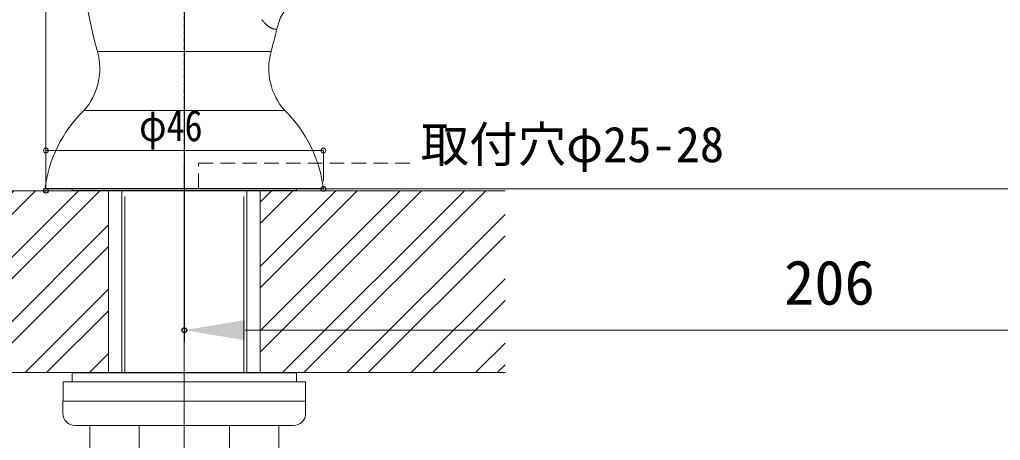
# Model space of a CAD drawing. Units: millimetres, scale not verified. Extents: x -354 to 426, y -525 to 245.
# Drawn here: x -178 to -16.4, y -142.7 to -73.3 of the extents above; entities that cross this region are included whole.
import ezdxf
from ezdxf.enums import TextEntityAlignment as Align

# ---------------------------------------------------------------- set-up
doc = ezdxf.new("R2010")
doc.units = ezdxf.units.MM
doc.header["$LTSCALE"] = 2
doc.header["$PDMODE"] = 32
doc.header["$PDSIZE"] = 0.8
for name, pattern in [('DASHED1', [1.8, 1.2, -0.6]), ('USER2', [4, 2.5, -0.5, 0.5, -0.5]), ('USER3', [0.6, 0.375, -0.075, 0.075, -0.075]), ('USER5', [30.01, 24, -3, 0.01, -3])]:
    doc.linetypes.add(name, pattern=pattern)
for name, color, linetype, lineweight in [('0-0_0', 7, 'Continuous', 18), ('0-C_ﾍｼｲ�1', 1, 'USER5', 18), ('1-4_02___PRT_ALL_AXES', 7, 'Continuous', 18)]:
    doc.layers.add(name, color=color, linetype=linetype, lineweight=lineweight)
doc.layers.add('0-7_DEFPOINTS', color=7, linetype='Continuous')
doc.styles.add('ＭＳ ゴシック', font='')
doc.styles.get('ＭＳ ゴシック').set_extended_font_data('MS Gothic')

# ---------------------------------------------------------------- blocks, each defined once
blk = doc.blocks.new('D53')
at = {"layer": '0-0_0', "color": 3}
for p, q in [((965.805, 207.32), (965.805, 137.574)), ((1161.798, 139.574), (975.805, 139.574))]:
    blk.add_line(p, q, dxfattribs=at)
blk.add_solid([(975.805, 141.241), (975.805, 137.907), (965.805, 139.574)], dxfattribs=at)
at = {"layer": '0-7_DEFPOINTS'}
blk.add_point((965.805, 139.574), dxfattribs=at)
at = {"layer": '0-0_0', "style": 'ＭＳ ゴシック'}
blk.add_text('206', height=7.331, dxfattribs=at).set_placement((1064.628, 141.574), align=Align.BOTTOM_LEFT)
blk = doc.blocks.new('11')
at = {"layer": '0-0_0', "color": 1, "linetype": 'USER2'}
blk.add_line((2189.823, -132.553), (2189.823, -159.968), dxfattribs=at)
at = {"layer": '0-0_0'}
for p, q in [((2180.223, -138.207), (2169.823, -138.207)), ((2169.823, -138.207), (2169.823, -140.207)), ((2180.223, -138.207), (2199.423, -138.207)), ((2174.235, -142.207), (2171.823, -142.207)), ((2174.235, -142.207), (2174.235, -149.207)), ((2174.235, -142.207), (2205.412, -142.207)), ((2182.372, -149.207), (2182.372, -142.207)), ((2197.274, -149.207), (2197.274, -142.207)), ((2207.823, -142.207), (2205.412, -142.207)), ((2205.412, -142.207), (2205.412, -149.207)), ((2175.39, -151.207), (2174.235, -149.207)), ((2174.235, -149.207), (2205.412, -149.207)), ((2205.412, -149.207), (2204.257, -151.207)), ((2178.823, -151.207), (2175.39, -151.207)), ((2178.823, -151.207), (2200.823, -151.207)), ((2204.257, -151.207), (2200.823, -151.207))]:
    blk.add_line(p, q, dxfattribs=at)
blk.add_lwpolyline([(2209.823, -140.207), (2209.823, -138.207), (2199.423, -138.207)], dxfattribs=at)
for centre, start, end in [((2171.823, -140.207), 180, 270), ((2207.823, -140.207), 270, 0)]:
    blk.add_arc(centre, 2, start, end, dxfattribs=at)
blk = doc.blocks.new('13')
at = {"layer": '0-0_0'}
blk.add_lwpolyline([(2178.008, -171.548), (2215.008, -171.548), (2215.008, -173.048), (2178.008, -173.048)], close=True, dxfattribs=at)
blk = doc.blocks.new('14')
at = {"layer": '0-0_0'}
blk.add_lwpolyline([(2175.569, -141.485), (2215.469, -141.485), (2215.469, -138.285), (2175.569, -138.285)], close=True, dxfattribs=at)
blk = doc.blocks.new('D51')
at = {"layer": '0-0_0', "color": 3}
blk.add_line((942.996, 162.869), (942.996, 469.962), dxfattribs=at)
at = {"layer": '0-7_DEFPOINTS'}
blk.add_point((942.996, 162.569), dxfattribs=at)
blk = doc.blocks.new('X122')
at = {"layer": '0-0_0', "color": 3}
for p, q in [((353.402, -60.255), (356.988, -56.669)), ((353.402, -70.862), (367.595, -56.669)), ((353.402, -81.468), (378.201, -56.669)), ((353.402, -63.791), (360.524, -56.669)), ((353.402, -74.397), (371.13, -56.669)), ((353.402, -85.004), (381.737, -56.669)), ((358.808, -86.669), (388.808, -56.669)), ((362.344, -86.669), (392.344, -56.669)), ((418.761, -58.536), (420.628, -56.669)), ((418.761, -69.142), (431.234, -56.669)), ((418.761, -79.749), (441.841, -56.669)), ((418.761, -62.071), (424.163, -56.669)), ((418.761, -72.678), (434.77, -56.669)), ((418.761, -83.284), (445.377, -56.669)), ((422.448, -86.669), (452.448, -56.669)), ((425.983, -86.669), (455.983, -56.669)), ((433.054, -86.669), (459.121, -60.603)), ((369.415, -86.669), (393.761, -62.322)), ((436.59, -86.669), (459.121, -64.138)), ((372.95, -86.669), (393.761, -65.858)), ((443.661, -86.669), (459.121, -71.21)), ((380.021, -86.669), (393.761, -72.929)), ((447.196, -86.669), (459.121, -74.745)), ((383.557, -86.669), (393.761, -76.465)), ((454.267, -86.669), (459.121, -81.816)), ((390.628, -86.669), (393.761, -83.536)), ((457.803, -86.669), (459.121, -85.352))]:
    blk.add_line(p, q, dxfattribs=at)
blk = doc.blocks.new('17')
at = {"layer": '0-0_0'}
for p, q in [((459.121, -56.669), (353.402, -56.669)), ((393.761, -86.669), (393.761, -56.669)), ((418.761, -86.669), (418.761, -56.669)), ((459.121, -86.669), (353.402, -86.669))]:
    blk.add_line(p, q, dxfattribs=at)
blk.add_blockref('X122', (0, 0), dxfattribs=at)
blk = doc.blocks.new('D110')
at = {"layer": '0-0_0', "color": 3}
blk.add_line((989.019, 162.869), (1193.209, 162.869), dxfattribs=at)
at = {"layer": '0-7_DEFPOINTS'}
blk.add_point((988.719, 162.869), dxfattribs=at)

msp = doc.modelspace()

# ---------------------------------------------------------------- linework, layer by layer
at = {"layer": '0-0_0', "color": 1, "linetype": 'USER3'}
msp.add_line((-150.869, 1.643), (-150.869, -166.479), dxfattribs=at)
at = {"layer": '0-0_0'}
for p, q in [((-135.679, -74.895), (-135.622, -74.868)), ((-165.166, -78.599), (-136.572, -78.599)), ((-167.424, -88.333), (-134.313, -88.333)), ((-127.944, -101.179), (-173.793, -101.179)), ((-127.944, -101.231), (-173.793, -101.231)), ((-161.169, -101.579), (-161.169, -131.531)), ((-140.569, -101.579), (-140.569, -131.531))]:
    msp.add_line(p, q, dxfattribs=at)
at = {"layer": '0-0_0', "color": 4, "lineweight": 9}
for p, q in [((-173.667, -94.903), (-127.944, -94.903)), ((-173.667, -94.903), (-173.667, -99.95)), ((-127.944, -94.903), (-127.944, -99.95))]:
    msp.add_line(p, q, dxfattribs=at)
at = {"layer": '0-0_0', "color": 6}
for p, q in [((-160.669, -102.479), (-160.669, -131.531)), ((-141.069, -102.479), (-141.069, -131.531))]:
    msp.add_line(p, q, dxfattribs=at)
at = {"layer": '0-0_0'}
for points in [[(-135.623, -74.87), (-134.99, -73.002), (-133.8, -71.022), (-132.183, -69.364), (-130.228, -68.122), (-128.045, -67.364), (-125.878, -67.126)], [(-138.09, -73.325), (-138.077, -73.342), (-138.064, -73.358), (-138.051, -73.375), (-138.037, -73.391), (-138.024, -73.408), (-138.011, -73.424), (-137.998, -73.44), (-137.984, -73.457), (-137.971, -73.473), (-137.957, -73.489), (-137.944, -73.505), (-137.93, -73.522), (-137.917, -73.538), (-137.903, -73.554), (-137.889, -73.57), (-137.876, -73.586), (-137.862, -73.602), (-137.848, -73.618), (-137.834, -73.634), (-137.82, -73.65), (-137.806, -73.666), (-137.792, -73.682), (-137.778, -73.697), (-137.764, -73.713), (-137.75, -73.729), (-137.736, -73.744), (-137.722, -73.76), (-137.707, -73.776), (-137.693, -73.791), (-137.679, -73.807), (-137.664, -73.822), (-137.65, -73.838)], [(-137.627, -73.862), (-137.587, -73.903), (-137.548, -73.944), (-137.507, -73.985), (-137.467, -74.025), (-137.426, -74.065), (-137.385, -74.105), (-137.343, -74.144), (-137.301, -74.182), (-137.259, -74.22), (-137.216, -74.258), (-137.172, -74.295), (-137.128, -74.332), (-137.084, -74.367), (-137.038, -74.403), (-136.993, -74.437), (-136.947, -74.471), (-136.9, -74.504), (-136.853, -74.536), (-136.805, -74.568), (-136.756, -74.599), (-136.707, -74.628), (-136.657, -74.657), (-136.607, -74.685), (-136.556, -74.711), (-136.504, -74.737), (-136.452, -74.761), (-136.4, -74.783), (-136.346, -74.804), (-136.293, -74.824), (-136.238, -74.841), (-136.184, -74.857), (-136.128, -74.871), (-136.115, -74.875), (-136.101, -74.878), (-136.087, -74.881), (-136.073, -74.883), (-136.059, -74.886), (-136.045, -74.888), (-136.031, -74.891)], [(-136.031, -74.891), (-136.017, -74.893), (-136.003, -74.895), (-135.989, -74.897), (-135.975, -74.899), (-135.961, -74.901), (-135.947, -74.902), (-135.933, -74.903), (-135.919, -74.905), (-135.905, -74.906), (-135.891, -74.907), (-135.876, -74.907), (-135.862, -74.908), (-135.848, -74.908), (-135.834, -74.909), (-135.82, -74.909), (-135.805, -74.909), (-135.791, -74.908), (-135.777, -74.908), (-135.763, -74.907), (-135.749, -74.905), (-135.735, -74.904), (-135.721, -74.902), (-135.707, -74.9), (-135.693, -74.898), (-135.679, -74.895)]]:
    msp.add_lwpolyline(points, dxfattribs=at)
at = {"layer": '0-0_0', "color": 4, "linetype": 'DASHED1', "lineweight": 9}
msp.add_lwpolyline([(-148.499, -101.087), (-148.499, -96.98), (-113.127, -96.98)], dxfattribs=at)
at = {"layer": '0-0_0'}
for centre, radius, start, end in [((-77.715, -54.356), 90.749, 162.93573, 195.49421), ((-132.51, -69.007), 7.054, 223.22076, 223.49441), ((-224.023, -54.356), 90.749, 344.50579, 346.9363), ((-175.238, -81.391), 10.452, 318.38171, 15.49421), ((-126.499, -81.391), 10.452, 164.50579, 221.61829), ((-152.586, -103.682), 21.349, 134.03146, 173.4062), ((-149.152, -103.682), 21.349, 6.5938, 45.96854)]:
    msp.add_arc(centre, radius, start, end, dxfattribs=at)
at = {"layer": '0-0_0', "color": 6}
for p in [(-173.667, -94.903), (-127.944, -94.903)]:
    msp.add_point(p, dxfattribs=at)
at = {"layer": '0-C_ﾍｼｲ�1'}
msp.add_line((-150.869, -139.789), (-150.869, -97.248), dxfattribs=at)
at = {"layer": '1-4_02___PRT_ALL_AXES'}
for p, q in [((-169.369, -101.231), (-169.369, -101.531)), ((-169.369, -101.479), (-132.369, -101.479)), ((-132.369, -101.531), (-169.369, -101.531)), ((-132.369, -101.231), (-132.369, -101.531))]:
    msp.add_line(p, q, dxfattribs=at)

# ---------------------------------------------------------------- block references
at = {"layer": '0-0_0'}
for name, p in [('D51', (-1116.663, -264.099)), ('D53', (-1116.663, -264.099)), ('D110', (-1116.663, -264.099)), ('17', (-557.13, -44.861)), ('11', (-2340.692, 1.976)), ('13', (-2347.377, 40.017)), ('14', (-2346.387, 5.254))]:
    msp.add_blockref(name, p, dxfattribs=at)

# ---------------------------------------------------------------- texts
at = {"layer": '0-0_0', "style": 'ＭＳ ゴシック', "width": 0.85}
msp.add_text('φ46', height=5.132, dxfattribs=at).set_placement((-158.306, -94.903), align=Align.BOTTOM_LEFT)
at = {"layer": '0-0_0', "style": 'ＭＳ ゴシック'}
msp.add_text('取付穴φ25-28', height=5.865, dxfattribs=at).set_placement((-111.927, -98.588), align=Align.BOTTOM_LEFT)

doc.saveas('drawing.dxf')
